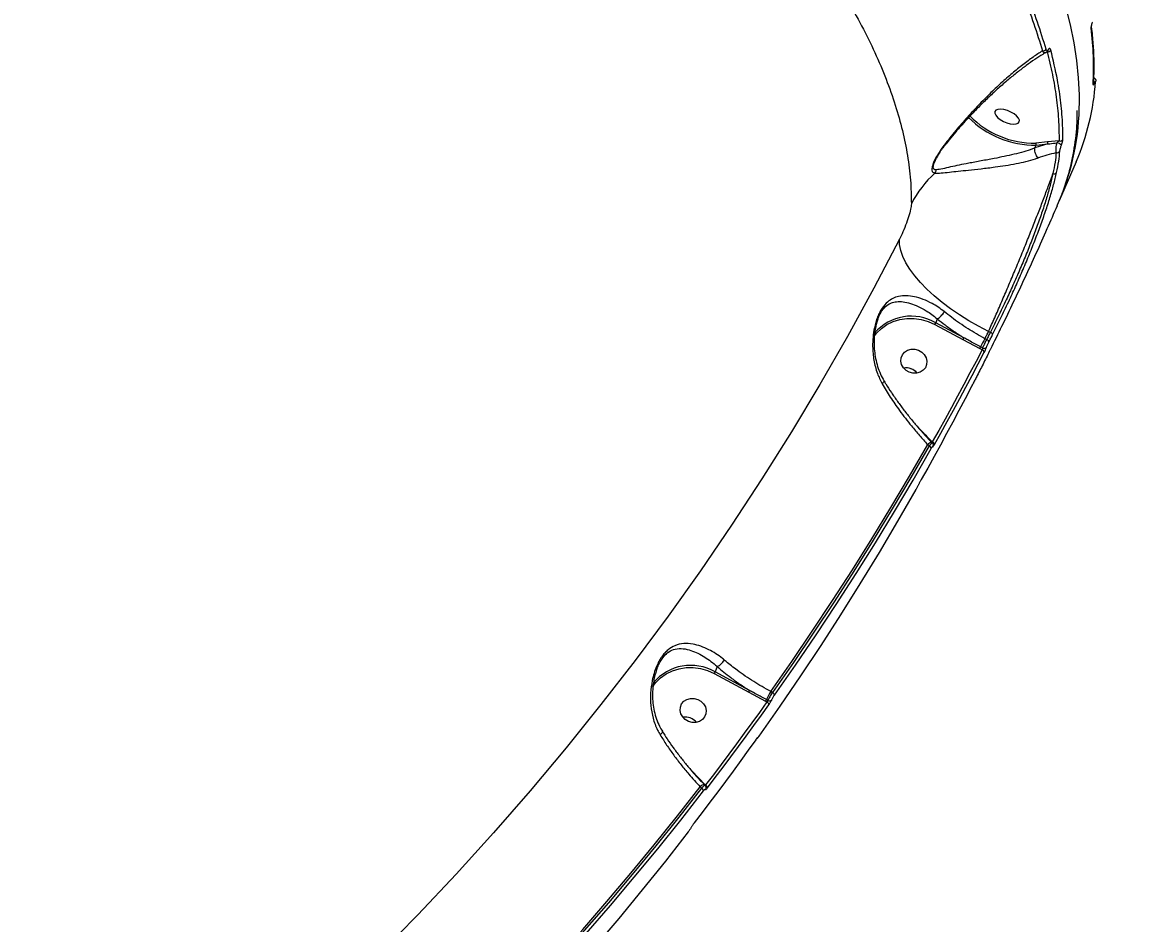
# Model space of a CAD drawing. Header units: millimetres. Extents: x -5517 to 6387, y -5295 to 6147.
# Drawn here: x 3209.4 to 3593.2, y 1488.5 to 1794.9 of the extents above; entities that cross this region are included whole.
import ezdxf

# ---------------------------------------------------------------- set-up
doc = ezdxf.new("R2010")
doc.units = ezdxf.units.MM
for name, color, linetype in [('DIKOM_ОБЪЕКТ', 7, 'Continuous'), ('DIKOM_РАЗМЕР_ЗОНА', 7, 'Continuous'), ('DIKOM_РАЗМЕР_ОБЪЕКТА', 7, 'Continuous')]:
    doc.layers.add(name, color=color, linetype=linetype)
doc.styles.add('style1', font='arial.ttf', dxfattribs={"width": 0.8})
doc.dimstyles.new('1-50', dxfattribs={"dimtxt": 300, "dimasz": 200, "dimexe": 100, "dimexo": 0, "dimgap": 100, "dimtad": 1, "dimtxsty": 'style1', "dimcen": 200, "dimclrd": 7, "dimclre": 7, "dimclrt": 7, "dimadec": 1, "dimazin": 2, "dimtfac": 1, "dimtmove": 0, "dimatfit": 2, "dimfxl": 0, "dimlwd": 25, "dimlwe": 18, "dimarcsym": 0})

# ---------------------------------------------------------------- blocks, each defined once
blk = doc.blocks.new('*D2')
at = {"layer": 'Defpoints', "color": 0, "transparency": 16777216}
for p in [(4491.49, 3838.97), (-2445.56, 374.31), (4491.49, -4687.8)]:
    blk.add_point(p, dxfattribs=at)
at = {"layer": 'DIKOM_РАЗМЕР_ОБЪЕКТА', "color": 7, "lineweight": 18, "transparency": 16777216}
for p, q in [((4491.49, 3838.97), (4491.49, -4787.8)), ((-2445.56, 374.31), (-2445.56, -4787.8))]:
    blk.add_line(p, q, dxfattribs=at)
at = {"layer": 'DIKOM_РАЗМЕР_ОБЪЕКТА', "color": 7, "lineweight": 25, "transparency": 16777216}
blk.add_line((-2245.56, -4687.8), (4291.49, -4687.8), dxfattribs=at)
at = {"layer": 'DIKOM_РАЗМЕР_ОБЪЕКТА', "color": 7, "transparency": 16777216}
for points in [[(-2245.56, -4654.47), (-2245.56, -4721.14), (-2445.56, -4687.8)], [(4291.49, -4654.47), (4291.49, -4721.14), (4491.49, -4687.8)]]:
    blk.add_solid(points, dxfattribs=at)
at = {"layer": 'DIKOM_РАЗМЕР_ОБЪЕКТА', "color": 7, "transparency": 16777216, "insert": (1022.97, -4434.63), "char_height": 300, "attachment_point": 5, "style": 'style1'}
blk.add_mtext('6900', dxfattribs=at)
blk = doc.blocks.new('*D3')
at = {"layer": 'Defpoints', "color": 0, "transparency": 16777216}
for p in [(6386.85, 4728.17), (-4131.44, -152.69), (6386.85, -5195.35)]:
    blk.add_point(p, dxfattribs=at)
at = {"layer": 'DIKOM_РАЗМЕР_ЗОНА', "color": 7, "lineweight": 18, "transparency": 16777216}
for p, q in [((6386.85, 4728.17), (6386.85, -5295.35)), ((-4131.44, -152.69), (-4131.44, -5295.35))]:
    blk.add_line(p, q, dxfattribs=at)
at = {"layer": 'DIKOM_РАЗМЕР_ЗОНА', "color": 7, "lineweight": 25, "transparency": 16777216}
blk.add_line((-3931.44, -5195.35), (6186.85, -5195.35), dxfattribs=at)
at = {"layer": 'DIKOM_РАЗМЕР_ЗОНА', "color": 7, "transparency": 16777216}
for points in [[(-3931.44, -5162.02), (-3931.44, -5228.69), (-4131.44, -5195.35)], [(6186.85, -5162.02), (6186.85, -5228.69), (6386.85, -5195.35)]]:
    blk.add_solid(points, dxfattribs=at)
at = {"layer": 'DIKOM_РАЗМЕР_ЗОНА', "color": 7, "transparency": 16777216, "insert": (1127.71, -4942.18), "char_height": 300, "attachment_point": 5, "style": 'style1'}
blk.add_mtext('10500', dxfattribs=at)

msp = doc.modelspace()

# ---------------------------------------------------------------- linework, layer by layer
at = {"layer": 'DIKOM_ОБЪЕКТ', "color": 7, "linetype": 'Continuous', "lineweight": 15}
for p, q in [((3573.458, 1774.135), (3573.458, 1774.135)), ((3573.885, 1774.412), (3573.905, 1774.457)), ((3557.877, 1754.318), (3553.904, 1753.926)), ((3561.83, 1754.687), (3557.877, 1754.318)), ((3553.615, 1752.269), (3553.614, 1752.266)), ((3558.005, 1753.625), (3553.615, 1752.269)), ((3553.615, 1752.269), (3554.032, 1753.233)), ((3554.032, 1753.233), (3558.005, 1753.625)), ((3567.637, 1747.538), (3561.897, 1734.284)), ((3562.5, 1735.868), (3561.102, 1732.587)), ((3562.825, 1736.731), (3562.809, 1736.69)), ((3520.4, 1694.139), (3519.908, 1692.829)), ((3529.434, 1687.688), (3519.908, 1692.829)), ((3519.604, 1692.235), (3529.13, 1687.094)), ((3537.871, 1689.88), (3538.479, 1689.623)), ((3529.13, 1687.094), (3534.863, 1684.042)), ((3537.168, 1687.059), (3536.588, 1687.372)), ((3534.863, 1684.042), (3535.645, 1683.62)), ((3535.834, 1684.228), (3535.151, 1684.597)), ((3532.258, 1671.51), (3532.294, 1671.574)), ((3514.185, 1656.926), (3513.56, 1657.565)), ((3517.154, 1651.369), (3517.633, 1650.879)), ((3518.556, 1652.092), (3518.733, 1651.911)), ((3518.716, 1651.96), (3518.696, 1651.949)), ((3445.536, 1575.839), (3444.858, 1574.034)), ((3456.594, 1567.7), (3444.858, 1574.034)), ((3444.554, 1573.44), (3456.291, 1567.105)), ((3456.291, 1567.105), (3462.037, 1564.047)), ((3464.343, 1567.063), (3463.762, 1567.377)), ((3462.037, 1564.047), (3462.485, 1563.805)), ((3462.842, 1564.323), (3462.324, 1564.602)), ((3436.982, 1540.333), (3436.557, 1540.767)), ((3441.504, 1535.653), (3436.982, 1540.333)), ((3441.184, 1535.672), (3441.173, 1535.682)), ((3441.184, 1535.672), (3441.473, 1535.377)), ((3441.597, 1535.558), (3441.504, 1535.653)), ((3439.782, 1534.948), (3440.244, 1534.475))]:
    msp.add_line(p, q, dxfattribs=at)
at = {"layer": 'DIKOM_ОБЪЕКТ', "color": 7, "linetype": 'Continuous', "lineweight": 15, "flags": 128}
for points in [[(3568.74, 1767.686), (3568.727, 1770.361), (3568.457, 1776.156), (3567.857, 1782.057), (3566.927, 1788.058), (3565.668, 1794.154), (3564.081, 1800.34)], [(3573.458, 1774.132), (3573.446, 1774.03), (3573.394, 1773.862)], [(3574.296, 1775.089), (3574.282, 1774.987), (3574.232, 1774.827)], [(3548.298, 1761.149), (3548.326, 1761.739), (3548.015, 1762.423), (3547.392, 1763.146), (3546.506, 1763.848), (3545.429, 1764.474), (3544.249, 1764.972), (3543.062, 1765.302), (3541.963, 1765.437), (3541.041, 1765.366), (3540.371, 1765.096), (3540.008, 1764.648), (3539.981, 1764.058), (3540.291, 1763.373), (3540.915, 1762.651), (3541.801, 1761.948), (3542.877, 1761.323), (3544.057, 1760.825), (3545.244, 1760.495), (3546.344, 1760.36), (3547.265, 1760.43), (3547.935, 1760.701), (3548.298, 1761.149)], [(3562.5, 1735.868), (3562.513, 1735.956), (3562.507, 1735.996)], [(3562.573, 1736.147), (3562.565, 1736.087), (3562.514, 1735.902)], [(3507.545, 1721.229), (3498.853, 1704.582), (3489.83, 1688.102), (3480.478, 1671.795), (3470.799, 1655.665), (3460.798, 1639.717), (3450.476, 1623.958), (3439.837, 1608.391), (3428.885, 1593.021), (3417.624, 1577.855), (3406.056, 1562.896), (3394.185, 1548.149), (3382.016, 1533.619), (3369.552, 1519.311), (3356.797, 1505.228), (3343.755, 1491.377), (3330.431, 1477.76)], [(3537.871, 1689.88), (3534.467, 1691.613), (3531.15, 1693.479), (3527.95, 1695.462), (3524.898, 1697.543), (3522.02, 1699.704), (3519.342, 1701.925), (3516.89, 1704.185), (3514.685, 1706.464), (3512.748, 1708.742), (3511.096, 1710.997), (3509.744, 1713.208), (3508.705, 1715.357), (3507.988, 1717.422), (3507.6, 1719.386), (3507.545, 1721.229)], [(3498.873, 1688.064), (3499.769, 1689.239), (3501.387, 1690.838), (3503.271, 1692.169), (3505.377, 1693.198), (3507.654, 1693.902), (3510.046, 1694.264), (3512.496, 1694.274), (3514.945, 1693.932), (3517.334, 1693.247), (3519.604, 1692.235)], [(3536.588, 1687.372), (3536.749, 1687.685), (3536.91, 1687.999), (3537.07, 1688.312), (3537.23, 1688.626), (3537.391, 1688.939), (3537.551, 1689.253), (3537.711, 1689.566), (3537.871, 1689.88)], [(3538.479, 1689.623), (3538.316, 1689.302), (3538.152, 1688.982), (3537.989, 1688.661), (3537.825, 1688.341), (3537.661, 1688.02), (3537.497, 1687.7), (3537.333, 1687.379), (3537.168, 1687.059)], [(3537.918, 1686.23), (3538.083, 1686.55), (3538.247, 1686.871), (3538.411, 1687.192), (3538.575, 1687.512), (3538.739, 1687.833), (3538.903, 1688.154), (3539.067, 1688.475), (3539.23, 1688.796)], [(3515.101, 1682.828), (3515.998, 1681.947), (3516.606, 1680.886), (3516.878, 1679.73), (3516.79, 1678.573), (3516.35, 1677.508), (3515.593, 1676.623), (3514.582, 1675.988), (3513.397, 1675.655), (3512.135, 1675.651), (3510.898, 1675.977), (3509.786, 1676.605), (3508.889, 1677.486), (3508.28, 1678.547), (3508.009, 1679.703), (3508.097, 1680.86), (3508.537, 1681.925), (3509.293, 1682.81), (3510.305, 1683.445), (3511.49, 1683.778), (3512.752, 1683.782), (3513.989, 1683.456), (3515.101, 1682.828)], [(3535.645, 1683.62), (3533.591, 1679.667), (3531.519, 1675.722), (3529.429, 1671.786), (3527.321, 1667.86), (3525.194, 1663.943), (3523.05, 1660.034), (3520.888, 1656.136), (3518.708, 1652.246)], [(3519.442, 1651.386), (3521.624, 1655.279), (3523.788, 1659.181), (3525.934, 1663.093), (3528.062, 1667.013), (3530.172, 1670.943), (3532.264, 1674.882), (3534.338, 1678.83), (3536.394, 1682.786)], [(3533.98, 1674.837), (3533.817, 1674.516), (3533.653, 1674.195), (3533.489, 1673.874), (3533.325, 1673.553), (3533.161, 1673.233), (3532.997, 1672.912), (3532.833, 1672.591), (3532.668, 1672.271)], [(3531.915, 1670.88), (3529.86, 1666.923), (3527.786, 1662.976), (3525.694, 1659.037), (3523.584, 1655.107), (3521.456, 1651.186), (3519.31, 1647.275), (3517.146, 1643.373), (3514.964, 1639.48)], [(3463.762, 1567.377), (3470.907, 1577.595), (3477.919, 1587.896), (3484.798, 1598.278), (3491.541, 1608.741), (3498.15, 1619.283), (3504.622, 1629.903), (3510.957, 1640.598), (3517.154, 1651.369)], [(3517.633, 1650.879), (3511.446, 1640.132), (3505.123, 1629.459), (3498.663, 1618.862), (3492.067, 1608.342), (3485.336, 1597.901), (3478.471, 1587.54), (3471.473, 1577.26), (3464.343, 1567.063)], [(3465.033, 1566.135), (3472.169, 1576.34), (3479.173, 1586.629), (3486.043, 1596.998), (3492.779, 1607.448), (3499.381, 1617.976), (3505.846, 1628.582), (3512.175, 1639.264), (3518.367, 1650.02)], [(3513.116, 1636.06), (3506.925, 1625.304), (3500.596, 1614.623), (3494.13, 1604.017), (3487.529, 1593.489), (3480.793, 1583.039), (3473.922, 1572.67), (3466.919, 1562.381), (3459.783, 1552.175)], [(3423.593, 1568.917), (3424.719, 1570.444), (3426.336, 1572.043), (3428.221, 1573.374), (3430.327, 1574.403), (3432.603, 1575.107), (3434.996, 1575.469), (3437.446, 1575.479), (3439.895, 1575.137), (3442.284, 1574.452), (3444.554, 1573.44)], [(3440.051, 1564.033), (3440.947, 1563.152), (3441.556, 1562.091), (3441.827, 1560.935), (3441.74, 1559.778), (3441.3, 1558.713), (3440.543, 1557.828), (3439.532, 1557.193), (3438.347, 1556.86), (3437.085, 1556.856), (3435.847, 1557.182), (3434.735, 1557.81), (3433.839, 1558.691), (3433.23, 1559.752), (3432.959, 1560.908), (3433.047, 1562.065), (3433.487, 1563.13), (3434.243, 1564.015), (3435.255, 1564.65), (3436.44, 1564.983), (3437.702, 1564.987), (3438.939, 1564.661), (3440.051, 1564.033)], [(3462.485, 1563.805), (3459.931, 1560.237), (3457.36, 1556.679), (3454.773, 1553.132), (3452.17, 1549.596), (3449.551, 1546.07), (3446.916, 1542.555), (3444.264, 1539.051), (3441.597, 1535.558)], [(3442.267, 1534.602), (3444.937, 1538.098), (3447.591, 1541.605), (3450.228, 1545.123), (3452.849, 1548.651), (3455.455, 1552.191), (3458.044, 1555.741), (3460.616, 1559.301), (3463.173, 1562.872)], [(3458.695, 1550.966), (3456.138, 1547.395), (3453.565, 1543.834), (3450.976, 1540.284), (3448.371, 1536.745), (3445.75, 1533.217), (3443.112, 1529.699), (3440.459, 1526.192), (3437.789, 1522.695)], [(3374.378, 1458.378), (3382.989, 1467.615), (3391.479, 1476.949), (3399.844, 1486.38), (3408.086, 1495.907), (3416.201, 1505.529), (3424.19, 1515.244), (3432.05, 1525.05), (3439.782, 1534.948)], [(3440.244, 1534.475), (3432.527, 1524.598), (3424.681, 1514.812), (3416.708, 1505.117), (3408.608, 1495.515), (3400.384, 1486.007), (3392.035, 1476.594), (3383.564, 1467.277), (3374.97, 1458.059)], [(3375.586, 1457.04), (3384.187, 1466.266), (3392.665, 1475.59), (3401.021, 1485.011), (3409.252, 1494.527), (3417.358, 1504.137), (3425.338, 1513.84), (3433.19, 1523.635), (3440.914, 1533.52)], [(3435.664, 1519.561), (3427.94, 1509.676), (3420.087, 1499.881), (3412.108, 1490.178), (3404.002, 1480.568), (3395.77, 1471.052), (3387.415, 1461.631), (3378.936, 1452.307), (3370.336, 1443.081)]]:
    msp.add_lwpolyline(points, dxfattribs=at)
at = {"layer": 'DIKOM_ОБЪЕКТ', "color": 7, "linetype": 'Continuous', "lineweight": 15}
for centre, radius, start, end in [((3571.99, 1793.352), 0.779, 336.20886, 7.37275), ((3471.027, 1779.772), 102.537, 356.69604, 7.43338), ((3556.414, 1786.378), 1.114, 257.49532, 333.16612), ((3558.009, 1786.085), 1.109, 254.95983, 333.20183), ((3557.798, 1785.686), 0.394, 332.9118, 6.72891), ((3490.693, 1780.573), 83.736, 336.76438, 356.06517), ((3573.169, 1774.291), 0.726, 9.54653, 63.3099), ((3573.106, 1774.278), 0.819, 12.6053, 61.45534), ((3482.762, 1767.899), 85.979, 336.98537, 359.85837), ((3553.542, 1784.782), 31.553, 224.47335, 270.88963), ((3553.387, 1784.393), 30.472, 224.13227, 270.97252), ((3557.414, 1753.874), 0.642, 337.17819, 43.78005), ((3562.192, 1755.664), 1.042, 249.68413, 332.64085), ((3553.441, 1753.482), 0.642, 337.18027, 43.77797), ((3561.197, 1751.656), 1.035, 250.66204, 330.57148), ((3560.872, 1751.601), 2.371, 42.16607, 85.74), ((3543.245, 1717.404), 35.392, 131.92627, 153.40035), ((3517.472, 1745.304), 2.64, 323.58728, 349.29644), ((3560.155, 1744.507), 1.021, 246.26086, 322.46776), ((3561.888, 1737.078), 1, 336.53088, 339.70003), ((3511.629, 1678.491), 16.557, 59.99916, 139.16801), ((3515.085, 1694.917), 5.255, 329.31439, 336.59799), ((3538.194, 1688.609), 1.053, 10.19931, 74.27713), ((3524.609, 1689.776), 5.257, 329.31648, 336.59706), ((3562.17, 1672.36), 29.661, 149.59481, 155.63413), ((3536.879, 1686.044), 1.056, 10.1522, 74.09603), ((3529.709, 1687.065), 5.975, 329.6125, 335.60918), ((3535.357, 1682.609), 1.052, 9.71799, 74.09488), ((3536.348, 1685.074), 0.99, 238.74811, 324.99892), ((3509.758, 1672.576), 4.897, 39.64644, 99.47292), ((3509.756, 1672.572), 4.901, 39.33205, 99.44415), ((3518.793, 1649.933), 2.179, 96.40373, 138.7906), ((3517.289, 1649.842), 1.092, 9.33686, 71.66608), ((3518.373, 1651.217), 1.083, 9.02281, 71.97336), ((3518.225, 1651.15), 0.947, 342.90032, 58.77102), ((3518.105, 1651.136), 0.912, 331.46533, 351.39958), ((3436.583, 1559.724), 16.53, 59.96374, 140.11426), ((3440.035, 1576.122), 5.255, 329.31502, 336.59794), ((3451.83, 1569.757), 5.19, 329.26912, 336.64325), ((3489.355, 1552.358), 29.675, 149.59426, 155.63092), ((3463.858, 1565.982), 1.185, 7.38507, 65.83064), ((3456.929, 1567.044), 5.922, 329.59558, 335.64487), ((3462.001, 1562.728), 1.181, 7.00217, 65.79481), ((3463.364, 1565.186), 1.009, 238.84225, 317.30482), ((3434.708, 1553.782), 4.896, 39.30034, 99.47594), ((3434.706, 1553.777), 4.901, 39.33054, 99.44582), ((3458.462, 1552.112), 0.95, 302.88238, 325.17864), ((3441.45, 1533.472), 2.227, 97.14631, 138.49885), ((3440.798, 1536.475), 1.083, 299.09435, 310.67272), ((3441.06, 1534.468), 1.215, 6.31549, 63.75662), ((3439.697, 1533.379), 1.225, 6.59484, 63.47345), ((3440.86, 1534.595), 0.908, 323.7923, 354.61344)]:
    msp.add_arc(centre, radius, start, end, dxfattribs=at)
for points, knots in [([(3082.246, 2051.545), (3088.037, 2050.183), (3099.626, 2047.458), (3117.181, 2042.761), (3134.806, 2037.638), (3152.708, 2031.979), (3170.85, 2025.782), (3189.19, 2019.042), (3207.435, 2011.862), (3226.053, 2004.043), (3244.983, 1995.557), (3264.147, 1986.391), (3283.151, 1976.714), (3301.92, 1966.538), (3320.38, 1955.889), (3338.104, 1945.013), (3355.049, 1933.957), (3371.192, 1922.767), (3386.816, 1911.249), (3401.842, 1899.43), (3416.202, 1887.344), (3429.568, 1875.269), (3441.919, 1863.248), (3453.258, 1851.319), (3463.779, 1839.28), (3473.41, 1827.167), (3482.094, 1815.024), (3489.143, 1803.9), (3494.79, 1793.802), (3499.286, 1784.682), (3503.109, 1775.673), (3506.24, 1766.81), (3508.67, 1758.132), (3510.386, 1749.637), (3511.446, 1741.31), (3511.548, 1735.938), (3511.599, 1733.251)], [0, 0, 0, 0, 0.0277654, 0.0555639, 0.0833624, 0.1111276, 0.1400315, 0.168973, 0.1979143, 0.2268181, 0.2582449, 0.2896958, 0.3211227, 0.3534673, 0.3858386, 0.4181831, 0.449506, 0.480853, 0.5121759, 0.5444126, 0.5766757, 0.6089124, 0.640161, 0.6714335, 0.7026821, 0.7348412, 0.7670266, 0.7991857, 0.8241464, 0.8491071, 0.8742669, 0.8994269, 0.9244695, 0.9495121, 0.974756, 1, 1, 1, 1]), ([(3557.407, 1785.876), (3556.481, 1788.922), (3554.628, 1795.016), (3550.953, 1804.393), (3546.68, 1813.919), (3543.239, 1820.395), (3541.519, 1823.633)], [0, 0, 0, 0, 0.2490968, 0.4981933, 0.7490969, 1, 1, 1, 1]), ([(3540.322, 1822.962), (3542.026, 1819.754), (3545.435, 1813.339), (3549.696, 1803.857), (3553.378, 1794.477), (3555.241, 1788.353), (3556.173, 1785.291)], [0, 0, 0, 0, 0.2490963, 0.4981937, 0.7490972, 1, 1, 1, 1]), ([(3573.138, 1795.046), (3573.107, 1794.972), (3573.016, 1794.753), (3572.878, 1794.329), (3572.756, 1793.819), (3572.687, 1793.351), (3572.697, 1793.142), (3572.702, 1793.038)], [0, 0, 0, 0, 0.1082891, 0.3204235, 0.5430443, 0.7715532, 1, 1, 1, 1]), ([(3573.124, 1794.926), (3573.105, 1794.883), (3573.047, 1794.751), (3572.949, 1794.462), (3572.848, 1794.098), (3572.784, 1793.767), (3572.761, 1793.554), (3572.762, 1793.452), (3572.762, 1793.453), (3572.762, 1793.454)], [0, 0, 0, 0, 0.0845798, 0.2597668, 0.453515, 0.656885, 0.8203983, 0.9426262, 1, 1, 1, 1]), ([(3572.763, 1793.448), (3572.881, 1792.457), (3573.223, 1789.586), (3573.558, 1784.907), (3573.697, 1779.449), (3573.538, 1775.899), (3573.458, 1774.131)], [0, 0, 0, 0, 0.149885, 0.4340617, 0.7181291, 1, 1, 1, 1]), ([(3556.173, 1785.291), (3555.119, 1784.607), (3552.96, 1783.205), (3549.514, 1780.636), (3545.875, 1777.683), (3542.094, 1774.359), (3538.276, 1770.749), (3534.46, 1766.899), (3530.623, 1762.758), (3526.682, 1758.247), (3524.004, 1754.845), (3522.666, 1753.145)], [0, 0, 0, 0, 0.1079566, 0.2212644, 0.3345714, 0.4497832, 0.5649858, 0.6720717, 0.7791291, 0.8896222, 1, 1, 1, 1]), ([(3556.173, 1785.291), (3556.215, 1785.234), (3556.436, 1784.934), (3556.853, 1784.673), (3557.293, 1784.665), (3557.483, 1784.805), (3557.514, 1784.828)], [0, 0, 0, 0, 0.1139803, 0.600775, 0.935188, 1, 1, 1, 1]), ([(3558.19, 1785.733), (3558.136, 1785.649), (3558.029, 1785.482), (3557.847, 1785.365), (3557.63, 1785.396), (3557.486, 1785.621), (3557.42, 1785.834), (3557.407, 1785.876)], [0, 0, 0, 0, 0.1455931, 0.2899741, 0.5320905, 0.9097962, 1, 1, 1, 1]), ([(3558.139, 1785.513), (3558.045, 1785.344), (3557.887, 1785.062), (3557.622, 1784.904), (3557.516, 1784.84)], [0, 0, 0, 0, 0.599603, 1, 1, 1, 1]), ([(3557.721, 1785.014), (3558.367, 1782.404), (3559.659, 1777.184), (3560.918, 1769.532), (3561.719, 1762.004), (3561.793, 1757.126), (3561.83, 1754.687)], [0, 0, 0, 0, 0.2493142, 0.4986285, 0.7493144, 1, 1, 1, 1]), ([(3558.167, 1785.536), (3558.168, 1785.537), (3558.175, 1785.544), (3558.162, 1785.532), (3558.148, 1785.503), (3558.146, 1785.5)], [0, 0, 0, 0, 0.1518362, 0.9276314, 1, 1, 1, 1]), ([(3558.999, 1785.585), (3558.985, 1785.63), (3558.92, 1785.854), (3558.77, 1786.086), (3558.545, 1786.113), (3558.355, 1785.99), (3558.245, 1785.819), (3558.19, 1785.733)], [0, 0, 0, 0, 0.0951074, 0.471989, 0.7157808, 0.8572335, 1, 1, 1, 1]), ([(3563.117, 1755.185), (3563.118, 1755.497), (3563.123, 1757.056), (3563.029, 1761.145), (3562.525, 1767.557), (3561.297, 1776.094), (3559.821, 1782.19), (3558.999, 1785.585)], [0, 0, 0, 0, 0.0321654, 0.1608339, 0.4182081, 0.6759566, 1, 1, 1, 1]), ([(3557.516, 1784.826), (3557.101, 1784.589), (3555.824, 1783.858), (3553.542, 1782.36), (3550.669, 1780.337), (3547.637, 1778.025), (3544.481, 1775.457), (3541.265, 1772.667), (3538.059, 1769.71), (3534.922, 1766.646), (3531.953, 1763.58), (3529.217, 1760.619), (3526.748, 1757.809), (3524.715, 1755.395), (3523.504, 1753.859), (3523.045, 1753.275)], [0, 0, 0, 0, 0.0423123, 0.1303887, 0.2204176, 0.3123678, 0.4061913, 0.5005394, 0.5911706, 0.6785067, 0.7624359, 0.8355721, 0.9016372, 0.9626393, 1, 1, 1, 1]), ([(3573.394, 1773.862), (3573.395, 1773.799), (3573.397, 1773.671), (3573.476, 1773.678), (3573.602, 1773.837), (3573.747, 1774.102), (3573.846, 1774.324), (3573.885, 1774.412)], [0, 0, 0, 0, 0.2150521, 0.429958, 0.6446956, 0.8592237, 1, 1, 1, 1]), ([(3573.657, 1776.184), (3573.747, 1776.144), (3573.935, 1776.062), (3574.128, 1775.83), (3574.248, 1775.585), (3574.296, 1775.352), (3574.305, 1775.191), (3574.295, 1775.109), (3574.293, 1775.089)], [0, 0, 0, 0, 0.2035307, 0.4239308, 0.6111558, 0.7782697, 0.9449698, 1, 1, 1, 1]), ([(3573.905, 1774.457), (3573.932, 1774.516), (3573.998, 1774.665), (3574.095, 1774.843), (3574.179, 1774.949), (3574.231, 1774.954), (3574.231, 1774.87), (3574.232, 1774.827)], [0, 0, 0, 0, 0.1422788, 0.3571132, 0.5715852, 0.7857524, 1, 1, 1, 1]), ([(3567.892, 1764.968), (3567.88, 1763.302), (3567.844, 1758.53), (3566.787, 1750.998), (3565.075, 1743.242), (3563.465, 1738.586), (3562.809, 1736.69)], [0, 0, 0, 0, 0.166278, 0.4761257, 0.7866746, 1, 1, 1, 1]), ([(3561.83, 1754.687), (3561.75, 1754.635), (3561.6, 1754.538), (3561.38, 1754.352), (3561.214, 1754.186), (3561.119, 1754.07), (3561.074, 1754.007), (3561.056, 1753.978), (3561.048, 1753.965)], [0, 0, 0, 0, 0.348245, 0.6491672, 0.8445057, 0.9341926, 0.9696224, 1, 1, 1, 1]), ([(3562.629, 1753.192), (3562.644, 1753.23), (3562.711, 1753.398), (3562.834, 1753.749), (3562.979, 1754.257), (3563.093, 1754.788), (3563.109, 1755.049), (3563.117, 1755.185)], [0, 0, 0, 0, 0.0490686, 0.2179086, 0.4266638, 0.7022488, 1, 1, 1, 1]), ([(3522.666, 1753.145), (3521.769, 1751.88), (3520.541, 1750.146), (3519.417, 1747.944), (3518.816, 1746.498), (3518.492, 1745.145), (3518.653, 1744.051), (3519.251, 1743.852), (3519.597, 1743.737)], [0, 0, 0, 0, 0.3030741, 0.4152385, 0.5295184, 0.668755, 0.8085422, 1, 1, 1, 1]), ([(3523.052, 1753.256), (3522.731, 1752.853), (3521.994, 1751.926), (3521.051, 1750.513), (3520.259, 1749.16), (3519.793, 1748.239), (3519.642, 1747.834), (3519.609, 1747.747)], [0, 0, 0, 0, 0.2161799, 0.4970679, 0.735321, 0.9424508, 1, 1, 1, 1]), ([(3553.614, 1752.266), (3553.614, 1752.266), (3553.298, 1752.167), (3552.177, 1751.678), (3549.791, 1750.962), (3546.571, 1750.105), (3543.168, 1749.353), (3539.388, 1748.6), (3535.264, 1747.84), (3531.273, 1747.105), (3527.799, 1746.418), (3524.814, 1745.781), (3522.093, 1745.125), (3520.748, 1744.918), (3520.067, 1744.813)], [0, 0, 0, 0, 0.0000134, 0.026508, 0.1075893, 0.1917938, 0.2740831, 0.3586586, 0.4713074, 0.587978, 0.6854056, 0.7846711, 0.8908713, 1, 1, 1, 1]), ([(3522.666, 1753.145), (3522.687, 1753.145), (3522.836, 1753.144), (3523, 1753.162), (3523.025, 1753.27), (3523.028, 1753.287)], [0, 0, 0, 0, 0.1216632, 0.8659626, 1, 1, 1, 1]), ([(3554.732, 1748.931), (3554.705, 1748.957), (3554.598, 1749.06), (3554.331, 1749.365), (3553.973, 1749.94), (3553.675, 1750.739), (3553.53, 1751.563), (3553.586, 1752.032), (3553.614, 1752.266)], [0, 0, 0, 0, 0.0342983, 0.1364854, 0.352369, 0.5682408, 0.7841185, 1, 1, 1, 1]), ([(3554.732, 1748.931), (3555.77, 1749.296), (3557.854, 1750.03), (3559.851, 1750.462), (3560.854, 1750.679)], [0, 0, 0, 0, 0.4978706, 1, 1, 1, 1]), ([(3558.005, 1753.625), (3558.243, 1753.654), (3559.257, 1753.778), (3560.271, 1753.884), (3561.048, 1753.965)], [0, 0, 0, 0, 0.2343045, 1, 1, 1, 1]), ([(3560.854, 1750.679), (3560.751, 1749.619), (3560.543, 1747.484), (3560.011, 1744.882), (3559.744, 1743.572)], [0, 0, 0, 0, 0.4964819, 1, 1, 1, 1]), ([(3561.048, 1753.965), (3560.97, 1753.71), (3560.813, 1753.193), (3560.691, 1752.29), (3560.681, 1751.379), (3560.797, 1750.911), (3560.854, 1750.679)], [0, 0, 0, 0, 0.2146967, 0.4348076, 0.7188356, 1, 1, 1, 1]), ([(3560.964, 1743.885), (3561.234, 1745.205), (3561.778, 1747.865), (3561.991, 1750.048), (3562.099, 1751.147)], [0, 0, 0, 0, 0.4964888, 1, 1, 1, 1]), ([(3562.099, 1751.147), (3562.116, 1751.295), (3562.149, 1751.589), (3562.28, 1752.15), (3562.444, 1752.708), (3562.569, 1753.035), (3562.629, 1753.192)], [0, 0, 0, 0, 0.2974744, 0.5890194, 0.8028412, 1, 1, 1, 1]), ([(3520.067, 1744.813), (3519.724, 1744.835), (3519.139, 1744.872), (3518.978, 1745.804), (3519.242, 1746.884), (3519.576, 1747.632), (3519.681, 1747.869)], [0, 0, 0, 0, 0.3642975, 0.6212633, 0.8798435, 1, 1, 1, 1]), ([(3519.597, 1743.737), (3520.255, 1743.725), (3521.594, 1743.7), (3524.376, 1744.029), (3527.509, 1744.369), (3531.084, 1744.754), (3535.284, 1745.204), (3539.593, 1745.715), (3543.631, 1746.29), (3547.191, 1746.905), (3550.653, 1747.662), (3553.137, 1748.363), (3554.421, 1748.82), (3554.732, 1748.931)], [0, 0, 0, 0, 0.1053247, 0.2145478, 0.3102877, 0.4080602, 0.5195926, 0.6352755, 0.7180651, 0.8031624, 0.8862419, 0.9724032, 1, 1, 1, 1]), ([(3537.871, 1689.88), (3538.553, 1691.412), (3539.918, 1694.475), (3542.047, 1699.355), (3544.207, 1704.384), (3546.376, 1709.517), (3548.525, 1714.684), (3550.625, 1719.821), (3552.65, 1724.863), (3554.573, 1729.742), (3556.363, 1734.388), (3557.999, 1738.744), (3559.093, 1741.741), (3559.639, 1743.277), (3559.744, 1743.572)], [0, 0, 0, 0, 0.0874421, 0.1748852, 0.2633137, 0.352019, 0.4404466, 0.5297494, 0.6193388, 0.708642, 0.7985512, 0.8887513, 0.9786604, 1, 1, 1, 1]), ([(3559.744, 1743.572), (3559.443, 1742.265), (3558.84, 1739.648), (3557.599, 1735.3), (3556.137, 1730.706), (3554.445, 1725.877), (3552.568, 1720.89), (3550.536, 1715.804), (3548.379, 1710.68), (3546.135, 1705.58), (3543.714, 1700.298), (3541.14, 1694.901), (3539.366, 1691.382), (3538.479, 1689.623)], [0, 0, 0, 0, 0.088371, 0.177023, 0.2653909, 0.3537662, 0.4424244, 0.5307997, 0.6189454, 0.7073709, 0.7955186, 0.897759, 1, 1, 1, 1]), ([(3539.23, 1688.796), (3540.134, 1690.593), (3541.941, 1694.186), (3544.564, 1699.7), (3547.033, 1705.094), (3549.323, 1710.303), (3551.525, 1715.536), (3553.601, 1720.73), (3555.521, 1725.822), (3557.254, 1730.752), (3558.753, 1735.442), (3560.03, 1739.88), (3560.653, 1742.551), (3560.964, 1743.885)], [0, 0, 0, 0, 0.1021849, 0.2043677, 0.292491, 0.3808922, 0.4690135, 0.5574034, 0.6460775, 0.7344678, 0.8228823, 0.9115811, 1, 1, 1, 1]), ([(3511.599, 1733.251), (3511.55, 1732.682), (3511.451, 1731.536), (3510.726, 1728.891), (3509.686, 1725.956), (3508.563, 1723.294), (3507.835, 1721.819), (3507.545, 1721.229)], [0, 0, 0, 0, 0.2099087, 0.4228932, 0.6382642, 0.8553531, 1, 1, 1, 1]), ([(3561.138, 1732.571), (3559.998, 1729.948), (3556.429, 1721.734), (3550.172, 1708.041), (3543.749, 1694.411), (3539.74, 1686.386), (3538.456, 1683.816)], [0, 0, 0, 0, 0.1595469, 0.4996557, 0.8397765, 1, 1, 1, 1]), ([(3522.795, 1696.582), (3522.115, 1697.101), (3520.755, 1698.139), (3518.323, 1699.587), (3515.587, 1700.846), (3512.622, 1701.716), (3509.833, 1702.064), (3507.394, 1701.851), (3505.286, 1701.152), (3503.401, 1699.947), (3501.898, 1698.269), (3500.811, 1696.409), (3500.078, 1694.781), (3499.472, 1692.976), (3498.904, 1690.666), (3498.502, 1687.898), (3498.357, 1684.199), (3498.745, 1680.031), (3499.811, 1675.746), (3501.076, 1673.227), (3501.652, 1672.08)], [0, 0, 0, 0, 0.0450796, 0.0901826, 0.1588896, 0.2276851, 0.2984048, 0.3691142, 0.4250479, 0.4808196, 0.5408194, 0.5713844, 0.6019547, 0.6344665, 0.6670297, 0.7198474, 0.7727708, 0.8528845, 0.9329872, 1, 1, 1, 1]), ([(3500.245, 1694.121), (3500.271, 1694.203), (3500.552, 1695.073), (3501.06, 1696.044), (3502.029, 1697.563), (3503.202, 1698.785), (3504.824, 1699.655), (3506.658, 1700.063), (3508.79, 1700.002), (3511.241, 1699.442), (3513.877, 1698.419), (3516.326, 1697.111), (3518.528, 1695.642), (3519.782, 1694.674), (3520.402, 1694.141), (3520.402, 1694.141)], [0, 0, 0, 0, 0.0076056, 0.0805033, 0.1009876, 0.194441, 0.2840707, 0.3767377, 0.4947622, 0.6151753, 0.7304577, 0.8485464, 0.9236035, 0.9999608, 1, 1, 1, 1]), ([(3500.248, 1694.12), (3500.193, 1693.981), (3499.955, 1693.381), (3499.625, 1692.159), (3499.262, 1690.447), (3499.009, 1688.487), (3498.894, 1686.289), (3498.967, 1683.846), (3499.283, 1681.236), (3499.876, 1678.561), (3500.784, 1675.983), (3501.575, 1674.183), (3502.146, 1673.321), (3502.223, 1673.204)], [0, 0, 0, 0, 0.0209984, 0.0906722, 0.1676805, 0.2548689, 0.3549731, 0.4660237, 0.5907846, 0.720914, 0.8515336, 0.9798462, 1, 1, 1, 1]), ([(3520.402, 1694.141), (3520.401, 1694.14), (3520.4, 1694.14), (3520.4, 1694.139), (3520.4, 1694.139)], [0, 0, 0, 0, 0.788356, 1, 1, 1, 1]), ([(3520.4, 1694.139), (3521.279, 1693.443), (3523.134, 1691.973), (3526.154, 1689.806), (3528.337, 1688.396), (3529.434, 1687.688)], [0, 0, 0, 0, 0.309348, 0.6532073, 1, 1, 1, 1]), ([(3520.402, 1694.141), (3520.555, 1694.213), (3520.861, 1694.359), (3521.429, 1694.832), (3521.998, 1695.432), (3522.439, 1696.008), (3522.685, 1696.392), (3522.775, 1696.547), (3522.795, 1696.582)], [0, 0, 0, 0, 0.2123502, 0.4246829, 0.6370241, 0.8493693, 0.9654735, 1, 1, 1, 1]), ([(3536.588, 1687.372), (3534.658, 1688.474), (3530.743, 1690.71), (3526.165, 1693.902), (3523.623, 1695.924), (3522.795, 1696.582)], [0, 0, 0, 0, 0.3958759, 0.8032226, 1, 1, 1, 1]), ([(3535.151, 1684.597), (3534.858, 1684.755), (3533.394, 1685.545), (3531.481, 1686.563), (3529.874, 1687.446), (3529.434, 1687.688)], [0, 0, 0, 0, 0.1536583, 0.7683009, 1, 1, 1, 1]), ([(3537.168, 1687.059), (3537.15, 1687.024), (3537.01, 1686.766), (3536.734, 1686.229), (3536.364, 1685.466), (3536.039, 1684.749), (3535.903, 1684.402), (3535.834, 1684.228)], [0, 0, 0, 0, 0.037248, 0.2781226, 0.5188635, 0.7593848, 1, 1, 1, 1]), ([(3537.158, 1684.507), (3537.197, 1684.613), (3537.273, 1684.824), (3537.457, 1685.261), (3537.668, 1685.725), (3537.827, 1686.051), (3537.907, 1686.209), (3537.918, 1686.23)], [0, 0, 0, 0, 0.2407418, 0.481361, 0.7220985, 0.9627903, 1, 1, 1, 1]), ([(3538.49, 1683.799), (3538.434, 1683.685), (3537.754, 1682.301), (3536.261, 1679.329), (3534.74, 1676.333), (3533.98, 1674.837)], [0, 0, 0, 0, 0.0428285, 0.5221704, 1, 1, 1, 1]), ([(3535.834, 1684.228), (3535.826, 1684.191), (3535.81, 1684.115), (3535.766, 1683.961), (3535.712, 1683.797), (3535.67, 1683.683), (3535.648, 1683.628), (3535.645, 1683.62)], [0, 0, 0, 0, 0.2402993, 0.4811357, 0.7222516, 0.9628415, 1, 1, 1, 1]), ([(3536.394, 1682.786), (3536.404, 1682.807), (3536.485, 1682.965), (3536.645, 1683.29), (3536.858, 1683.753), (3537.044, 1684.189), (3537.12, 1684.401), (3537.158, 1684.507)], [0, 0, 0, 0, 0.0372217, 0.2778759, 0.5185769, 0.759259, 1, 1, 1, 1]), ([(3502.18, 1673.178), (3502.212, 1673.115), (3502.286, 1672.968), (3502.115, 1672.602), (3501.855, 1672.28), (3501.68, 1672.107), (3501.652, 1672.08)], [0, 0, 0, 0, 0.2671435, 0.6226946, 0.9393939, 1, 1, 1, 1]), ([(3501.652, 1672.08), (3502.559, 1670.563), (3504.388, 1667.505), (3507.727, 1662.665), (3511.076, 1658.301), (3514.314, 1654.448), (3516.204, 1652.398), (3517.154, 1651.369)], [0, 0, 0, 0, 0.2106472, 0.4247504, 0.6762118, 0.8373988, 1, 1, 1, 1]), ([(3502.222, 1673.189), (3502.452, 1672.797), (3503.258, 1671.422), (3504.807, 1669.038), (3506.858, 1666.052), (3509.065, 1663.066), (3511.4, 1660.103), (3513.848, 1657.196), (3516.24, 1654.511), (3517.837, 1652.861), (3518.563, 1652.11)], [0, 0, 0, 0, 0.0537024, 0.1884117, 0.3246452, 0.4623552, 0.6013837, 0.7414784, 0.8822957, 1, 1, 1, 1]), ([(3532.267, 1671.546), (3532.268, 1671.546), (3532.268, 1671.547), (3532.246, 1671.507), (3532.181, 1671.387), (3532.065, 1671.169), (3531.954, 1670.954), (3531.908, 1670.865)], [0, 0, 0, 0, 0.0375535, 0.1698613, 0.4119063, 0.7551892, 1, 1, 1, 1]), ([(3532.294, 1671.574), (3532.297, 1671.581), (3532.318, 1671.627), (3532.324, 1671.648), (3532.254, 1671.525), (3532.116, 1671.267), (3531.982, 1671.009), (3531.915, 1670.88)], [0, 0, 0, 0, 0.037286, 0.2782593, 0.5190334, 0.7595674, 1, 1, 1, 1]), ([(3532.343, 1671.646), (3532.324, 1671.61), (3532.286, 1671.539), (3532.262, 1671.496), (3532.227, 1671.439), (3532.195, 1671.388), (3532.17, 1671.36), (3532.162, 1671.352)], [0, 0, 0, 0, 0.3363852, 0.6614774, 0.8297956, 0.9494224, 1, 1, 1, 1]), ([(3532.668, 1672.271), (3532.603, 1672.145), (3532.474, 1671.894), (3532.366, 1671.687), (3532.321, 1671.607), (3532.259, 1671.489), (3532.27, 1671.522), (3532.291, 1671.568), (3532.294, 1671.574)], [0, 0, 0, 0, 0.2404743, 0.4810031, 0.4831267, 0.7218985, 0.962887, 1, 1, 1, 1]), ([(3518.708, 1652.246), (3518.56, 1652.397), (3517.045, 1653.952), (3515.542, 1655.515), (3514.185, 1656.926)], [0, 0, 0, 0, 0.0974098, 1, 1, 1, 1]), ([(3518.711, 1651.89), (3518.708, 1651.906), (3518.693, 1651.977), (3518.488, 1651.84), (3518.122, 1651.488), (3517.795, 1651.081), (3517.633, 1650.879)], [0, 0, 0, 0, 0.088605, 0.3884119, 0.6959069, 1, 1, 1, 1]), ([(3518.367, 1650.02), (3518.447, 1650.158), (3518.608, 1650.434), (3518.791, 1650.694), (3518.905, 1650.807), (3518.906, 1650.736), (3518.906, 1650.701)], [0, 0, 0, 0, 0.256614, 0.5136526, 0.761208, 1, 1, 1, 1]), ([(3518.708, 1652.246), (3518.709, 1652.171), (3518.711, 1652.068), (3518.715, 1651.983), (3518.716, 1651.96)], [0, 0, 0, 0, 0.7208309, 1, 1, 1, 1]), ([(3518.725, 1651.902), (3518.776, 1651.85), (3518.892, 1651.731), (3518.985, 1651.498), (3519.026, 1651.263), (3519.022, 1651.094), (3519.008, 1651.02), (3519.004, 1651)], [0, 0, 0, 0, 0.2076692, 0.4707971, 0.7043712, 0.9199332, 1, 1, 1, 1]), ([(3518.906, 1650.701), (3518.906, 1650.667), (3518.906, 1650.601), (3518.993, 1650.676), (3519.087, 1650.81), (3519.13, 1650.871)], [0, 0, 0, 0, 0.3509268, 0.7014146, 1, 1, 1, 1]), ([(3519.13, 1650.871), (3519.156, 1650.911), (3519.248, 1651.05), (3519.361, 1651.246), (3519.442, 1651.386)], [0, 0, 0, 0, 0.2878683, 1, 1, 1, 1]), ([(3514.964, 1639.48), (3514.93, 1639.42), (3514.813, 1639.212), (3514.686, 1638.981), (3514.596, 1638.817)], [0, 0, 0, 0, 0.2879216, 1, 1, 1, 1]), ([(3514.042, 1637.768), (3513.993, 1637.673), (3513.896, 1637.482), (3513.681, 1637.079), (3513.439, 1636.635), (3513.245, 1636.287), (3513.141, 1636.104), (3513.116, 1636.06)], [0, 0, 0, 0, 0.2249432, 0.4495764, 0.680326, 0.9238081, 1, 1, 1, 1]), ([(3514.596, 1638.817), (3514.531, 1638.696), (3514.389, 1638.434), (3514.187, 1638.054), (3514.09, 1637.863), (3514.042, 1637.768)], [0, 0, 0, 0, 0.2986004, 0.6490854, 1, 1, 1, 1]), ([(3447.98, 1578.072), (3447.786, 1578.233), (3446.831, 1579.03), (3445.078, 1580.282), (3442.588, 1581.711), (3439.99, 1582.819), (3437.116, 1583.578), (3434.181, 1583.796), (3431.363, 1583.189), (3429.21, 1581.927), (3427.724, 1580.489), (3426.677, 1579.162), (3425.741, 1577.613), (3424.846, 1575.731), (3424.064, 1573.529), (3423.306, 1570.479), (3422.843, 1566.796), (3422.921, 1562.506), (3423.666, 1558.264), (3424.844, 1554.94), (3425.858, 1553.149), (3426.163, 1552.61)], [0, 0, 0, 0, 0.0134554, 0.0663219, 0.1192309, 0.1832741, 0.2473511, 0.3264809, 0.4053652, 0.4678606, 0.499097, 0.5303036, 0.5614421, 0.5926231, 0.634514, 0.6764893, 0.7480853, 0.8197604, 0.8939585, 0.9680652, 1, 1, 1, 1]), ([(3425.106, 1575.05), (3425.17, 1575.244), (3425.402, 1575.955), (3425.976, 1577.136), (3426.943, 1578.794), (3427.904, 1579.891), (3429.207, 1580.983), (3430.888, 1581.838), (3433.312, 1582.091), (3435.865, 1581.636), (3438.391, 1580.698), (3440.685, 1579.495), (3442.914, 1578.03), (3444.486, 1576.77), (3445.366, 1576.003), (3445.538, 1575.841), (3445.538, 1575.841)], [0, 0, 0, 0, 0.0180473, 0.0657609, 0.1153086, 0.1928361, 0.2119108, 0.3120068, 0.4419766, 0.5770079, 0.6858081, 0.7964661, 0.8860889, 0.9773136, 0.9999476, 1, 1, 1, 1]), ([(3445.538, 1575.841), (3445.704, 1575.903), (3446.036, 1576.027), (3446.639, 1576.471), (3447.235, 1577.049), (3447.657, 1577.575), (3447.886, 1577.917), (3447.958, 1578.035), (3447.98, 1578.072)], [0, 0, 0, 0, 0.2204889, 0.4409808, 0.6614679, 0.8819379, 0.9635496, 1, 1, 1, 1]), ([(3463.762, 1567.377), (3461.814, 1568.469), (3457.862, 1570.686), (3452.805, 1574.179), (3449.589, 1576.703), (3448.19, 1577.893), (3447.98, 1578.072)], [0, 0, 0, 0, 0.3435008, 0.696942, 0.9545293, 1, 1, 1, 1]), ([(3425.106, 1575.049), (3425.058, 1574.93), (3424.777, 1574.237), (3424.383, 1572.839), (3423.936, 1570.826), (3423.645, 1568.538), (3423.538, 1566.021), (3423.694, 1563.334), (3424.125, 1560.615), (3424.882, 1557.98), (3425.815, 1555.686), (3426.615, 1554.372), (3426.955, 1553.815)], [0, 0, 0, 0, 0.0169979, 0.0989093, 0.1898524, 0.2902018, 0.4074305, 0.5307328, 0.6585976, 0.7866992, 0.9095901, 1, 1, 1, 1]), ([(3445.538, 1575.841), (3445.538, 1575.84), (3445.537, 1575.84), (3445.536, 1575.839), (3445.536, 1575.839)], [0, 0, 0, 0, 0.6848534, 1, 1, 1, 1]), ([(3445.536, 1575.839), (3447.056, 1574.578), (3449.53, 1572.528), (3453.297, 1569.829), (3455.492, 1568.412), (3456.594, 1567.7)], [0, 0, 0, 0, 0.4427002, 0.7201707, 1, 1, 1, 1]), ([(3462.324, 1564.602), (3462.032, 1564.76), (3460.568, 1565.549), (3458.651, 1566.57), (3457.039, 1567.456), (3456.594, 1567.7)], [0, 0, 0, 0, 0.153314, 0.7665761, 1, 1, 1, 1]), ([(3464.343, 1567.063), (3464.319, 1567.025), (3464.155, 1566.775), (3463.836, 1566.258), (3463.421, 1565.525), (3463.061, 1564.832), (3462.915, 1564.493), (3462.842, 1564.323)], [0, 0, 0, 0, 0.0422505, 0.2819831, 0.521276, 0.760628, 1, 1, 1, 1]), ([(3464.105, 1564.502), (3464.148, 1564.605), (3464.234, 1564.81), (3464.455, 1565.224), (3464.713, 1565.659), (3464.914, 1565.965), (3465.017, 1566.112), (3465.033, 1566.135)], [0, 0, 0, 0, 0.2394057, 0.478673, 0.7179359, 0.9577352, 1, 1, 1, 1]), ([(3462.842, 1564.323), (3462.829, 1564.288), (3462.803, 1564.218), (3462.721, 1564.084), (3462.619, 1563.948), (3462.536, 1563.855), (3462.492, 1563.812), (3462.485, 1563.805)], [0, 0, 0, 0, 0.236866, 0.4742553, 0.7138276, 0.9566944, 1, 1, 1, 1]), ([(3463.173, 1562.872), (3463.189, 1562.894), (3463.293, 1563.042), (3463.495, 1563.347), (3463.755, 1563.781), (3463.976, 1564.195), (3464.062, 1564.4), (3464.105, 1564.502)], [0, 0, 0, 0, 0.0426233, 0.2824713, 0.5216208, 0.760767, 1, 1, 1, 1]), ([(3426.864, 1553.766), (3426.89, 1553.713), (3426.951, 1553.587), (3426.763, 1553.23), (3426.474, 1552.9), (3426.251, 1552.688), (3426.194, 1552.637), (3426.163, 1552.61)], [0, 0, 0, 0, 0.2352857, 0.5653034, 0.8952879, 0.9444775, 1, 1, 1, 1]), ([(3426.163, 1552.61), (3426.888, 1551.456), (3428.346, 1549.136), (3430.741, 1545.732), (3433.253, 1542.428), (3436.232, 1538.786), (3438.466, 1536.37), (3439.782, 1534.948)], [0, 0, 0, 0, 0.1872847, 0.376549, 0.5570048, 0.7391953, 1, 1, 1, 1]), ([(3426.893, 1553.793), (3427.443, 1552.931), (3428.613, 1551.094), (3430.58, 1548.285), (3432.745, 1545.384), (3435.038, 1542.515), (3437.435, 1539.714), (3439.496, 1537.431), (3440.77, 1536.138), (3441.197, 1535.704)], [0, 0, 0, 0, 0.1366688, 0.2908805, 0.4466408, 0.60369, 0.7616611, 0.9201163, 1, 1, 1, 1]), ([(3459.052, 1551.426), (3459.052, 1551.427), (3459.053, 1551.427), (3459.013, 1551.382), (3458.919, 1551.265), (3458.797, 1551.104), (3458.698, 1550.964), (3458.669, 1550.922)], [0, 0, 0, 0, 0.0738995, 0.246165, 0.4933157, 0.849108, 1, 1, 1, 1]), ([(3459.241, 1551.569), (3459.244, 1551.576), (3459.261, 1551.625), (3459.25, 1551.654), (3459.142, 1551.552), (3458.953, 1551.321), (3458.781, 1551.084), (3458.695, 1550.966)], [0, 0, 0, 0, 0.0385528, 0.2780762, 0.5183384, 0.759209, 1, 1, 1, 1]), ([(3459.769, 1552.153), (3459.751, 1552.127), (3459.621, 1551.94), (3459.38, 1551.626), (3459.212, 1551.419), (3458.983, 1551.226), (3458.882, 1551.182), (3458.847, 1551.166)], [0, 0, 0, 0, 0.0537291, 0.3981743, 0.8121966, 0.9348984, 1, 1, 1, 1]), ([(3459.783, 1552.175), (3459.697, 1552.057), (3459.526, 1551.82), (3459.339, 1551.588), (3459.232, 1551.485), (3459.222, 1551.514), (3459.239, 1551.563), (3459.241, 1551.569)], [0, 0, 0, 0, 0.2406879, 0.4814311, 0.721628, 0.9612116, 1, 1, 1, 1]), ([(3441.449, 1535.353), (3441.44, 1535.374), (3441.411, 1535.446), (3441.171, 1535.328), (3440.768, 1535.018), (3440.418, 1534.656), (3440.244, 1534.475)], [0, 0, 0, 0, 0.1172, 0.4099632, 0.705675, 1, 1, 1, 1]), ([(3440.914, 1533.52), (3441.008, 1533.638), (3441.198, 1533.874), (3441.421, 1534.091), (3441.564, 1534.17), (3441.598, 1534.121), (3441.593, 1534.065), (3441.593, 1534.059)], [0, 0, 0, 0, 0.2457878, 0.4917939, 0.7342983, 0.9715289, 1, 1, 1, 1]), ([(3441.461, 1535.364), (3441.514, 1535.313), (3441.642, 1535.188), (3441.739, 1534.93), (3441.778, 1534.685), (3441.764, 1534.558), (3441.758, 1534.511)], [0, 0, 0, 0, 0.2219218, 0.5397128, 0.829109, 1, 1, 1, 1]), ([(3441.593, 1534.059), (3441.592, 1534.053), (3441.588, 1533.997), (3441.62, 1533.948), (3441.762, 1534.028), (3441.985, 1534.247), (3442.173, 1534.483), (3442.267, 1534.602)], [0, 0, 0, 0, 0.027821, 0.2649955, 0.507702, 0.7539668, 1, 1, 1, 1]), ([(3436.728, 1521.126), (3436.675, 1521.033), (3436.567, 1520.845), (3436.314, 1520.459), (3436.026, 1520.045), (3435.802, 1519.741), (3435.685, 1519.589), (3435.664, 1519.561)], [0, 0, 0, 0, 0.2340625, 0.4679739, 0.703969, 0.9448796, 1, 1, 1, 1]), ([(3437.789, 1522.695), (3437.767, 1522.667), (3437.651, 1522.514), (3437.427, 1522.208), (3437.141, 1521.794), (3436.889, 1521.407), (3436.782, 1521.22), (3436.728, 1521.126)], [0, 0, 0, 0, 0.0557794, 0.2967968, 0.5326617, 0.7662246, 1, 1, 1, 1])]:
    msp.add_open_spline(points, degree=3, knots=knots, dxfattribs=at)

# ---------------------------------------------------------------- dimensions: what is measured, and where the dimension line sits
at = {"layer": 'DIKOM_РАЗМЕР_ЗОНА'}
dim = msp.add_linear_dim(base=(6386.855, -5195.352), p1=(-4131.439, -152.689), p2=(6386.855, 4728.173), text='10500', dimstyle='1-50', dxfattribs=at)
dim.commit()
dim.dimension.update_dxf_attribs({"geometry": '*D3', "text_midpoint": (1127.708, -5195.352), "dimtype": 160})
at = {"layer": 'DIKOM_РАЗМЕР_ОБЪЕКТА'}
dim = msp.add_linear_dim(base=(4491.49, -4687.804), p1=(-2445.558, 374.311), p2=(4491.49, 3838.967), text='6900', dimstyle='1-50', dxfattribs=at)
dim.commit()
dim.dimension.update_dxf_attribs({"geometry": '*D2', "text_midpoint": (1022.966, -4687.804), "dimtype": 160})

doc.saveas('drawing.dxf')
